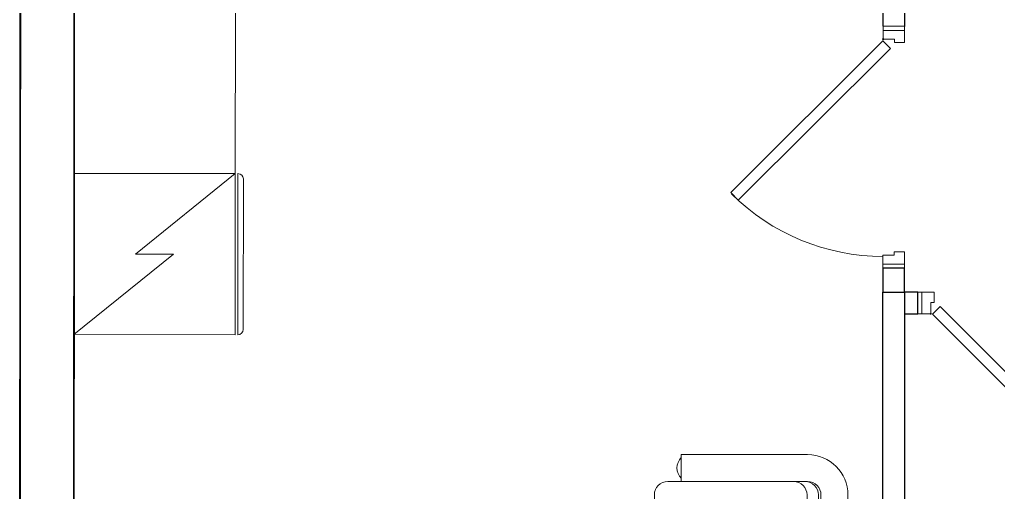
# Model space of a CAD drawing. Header units: millimetres. Extents: x 0 to 145404, y 0 to 194550.
# Drawn here: x 54416 to 58057, y 168706 to 170467 of the extents above; entities that cross this region are included whole.
import ezdxf

# ---------------------------------------------------------------- set-up
doc = ezdxf.new("R2010")
doc.units = ezdxf.units.MM
for name, color, linetype, lineweight in [('АР - Двери', 126, 'Continuous', 9), ('АР - Монолит', 56, 'Continuous', 30), ('АР - Обор. - Холодильник', 42, 'Continuous', 9), ('АР - Оборуд', 252, 'Continuous', 0), ('АР - Перегородки 80', 32, 'Continuous', 30)]:
    doc.layers.add(name, color=color, linetype=linetype, lineweight=lineweight)
doc.layers.add('АР - мебель', color=7, linetype='Continuous', lineweight=9, true_color=0x787878)

# ---------------------------------------------------------------- blocks, each defined once
blk = doc.blocks.new('Квартира 3К 10700 тип 1 перекидная')
at = {"layer": 'АР - Монолит'}
blk.add_lwpolyline([(1490, -5950), (1290, -5950), (1290, 200), (1490, 200)], close=True, dxfattribs=at)
blk = doc.blocks.new('*U206')
at = {"ltscale": 100}
for p, q in [((15, 37.5), (15, -42.5)), ((46, 37.5), (15, 37.5)), ((852, -4.5), (852, 37.5)), ((852, 37.5), (885, 37.5)), ((885, 37.5), (885, -42.5)), ((48, -4.5), (48, 35.5)), ((60, -4.5), (48, -4.5)), ((60, -42.5), (60, -4.5)), ((840, -42.5), (840, -4.5)), ((840, -4.5), (852, -4.5)), ((15, -42.5), (60, -42.5)), ((885, -42.5), (840, -42.5))]:
    blk.add_line(p, q, dxfattribs=at)
for points in [[(54.4, 38.9), (82.7, 10.6), (648, 575.9), (619.7, 604.2)], [(15, -42.5), (0, -42.5), (0, 37.5), (15, 37.5)], [(885, -42.5), (900, -42.5), (900, 37.5), (885, 37.5)]]:
    blk.add_lwpolyline(points, close=True, dxfattribs=at)
blk.add_circle((48, 37.5), 2, dxfattribs=at)
blk.add_arc((56.7, 37.5), 800, 0, 44.865, dxfattribs=at)
blk = doc.blocks.new('ММ96 720х1850')
for p, q in [((-775, 0), (775, 0)), ((-775, -100), (775, -100)), ((-775, -109.7), (775, -109.7)), ((-925, -150), (-925, -620)), ((-825, -150), (-825, -670)), ((-775, -152), (-325, -152)), ((-225, -152), (225, -152)), ((325, -152), (775, -152)), ((825, -150), (825, -670)), ((925, -150), (925, -620)), ((-275, -202), (-275, -670)), ((275, -202), (275, -670)), ((-825, -620), (-925, -620)), ((825, -620), (925, -620)), ((-775, -720), (-325, -720)), ((-225, -720), (225, -720)), ((325, -720), (775, -720))]:
    blk.add_line(p, q)
for centre, radius, start, end in [((-775, -150), 150, 90, 180), ((775, -150), 150, 0, 90), ((-775, -150), 50, 90, 180), ((775, -150), 50, 0, 90), ((-775, -159.7), 50, 90, 180), ((775, -159.7), 50, 0, 90), ((-775, -202), 50, 90, 180), ((-325, -202), 50, 0, 90), ((-225, -202), 50, 90, 180), ((225, -202), 50, 0, 90), ((325, -202), 50, 90, 180), ((775, -202), 50, 0, 90), ((-875.2, -582), 54, 224.7072, 315.2928), ((875.2, -582), 54, 224.7072, 315.2928), ((-775, -670), 50, 180, 270), ((-325, -670), 50, 270, 0), ((-225, -670), 50, 180, 270), ((225, -670), 50, 270, 0), ((325, -670), 50, 180, 270), ((775, -670), 50, 270, 0)]:
    blk.add_arc(centre, radius, start, end)
blk = doc.blocks.new('холодильник')
at = {"layer": 'АР - Обор. - Холодильник'}
for p, q in [((0, 300), (0, -300)), ((600, 300), (0, 300)), ((600, -300), (600, 300)), ((610, 300), (610, -300)), ((610, 300), (610, 300)), ((630, -280), (630, 280)), ((0, -300), (600, -300)), ((610, -300), (610, -300))]:
    blk.add_line(p, q, dxfattribs=at)
blk.add_lwpolyline([(600, 300), (229.3, 0), (370.7, 0), (0, -300)], dxfattribs=at)
for centre, start, end in [((610, 280), 0, 90), ((610, -280), 270, 0)]:
    blk.add_arc(centre, 20, start, end, dxfattribs=at)
blk = doc.blocks.new('Квартира 1К 6300 тип 38-1')
at = {"layer": 'АР - Монолит'}
blk.add_lwpolyline([(6500, -620), (6300, -620), (6300, -6150), (6500, -6150)], close=True, dxfattribs=at)
at = {"layer": 'АР - Оборуд'}
blk.add_lwpolyline([(6300, -2020), (5700, -2020), (5700, -2620), (6300, -2620)], close=True, dxfattribs=at)
at = {"layer": 'АР - Перегородки 80'}
for points in [[(3210, -2070), (3290, -2070), (3290, -1940), (3210, -1940)], [(3290, -3060), (3210, -3060), (3210, -2970), (3290, -2970)], [(3210, -3140), (3160, -3140), (3160, -3060), (3210, -3060)], [(3210, -6150), (3290, -6150), (3290, -3060), (3210, -3060)]]:
    blk.add_lwpolyline(points, close=True, dxfattribs=at)
at = {"layer": 'АР - Двери'}
for p, rotation in [((3252.5, -2070), 270.0000000000001), ((3160, -3102.5), 180)]:
    blk.add_blockref('*U206', p, dxfattribs=dict(at, rotation=rotation))
at = {"layer": 'АР - мебель', "xscale": -1, "rotation": 90}
blk.add_blockref('ММ96 720х1850', (3420, -4590), dxfattribs=at)
at = {"layer": 'АР - Оборуд', "extrusion": (0, 0, -1), "zscale": -1}
blk.add_blockref('холодильник', (-6300, -2920), dxfattribs=at)
blk = doc.blocks.new('H_Section_2')
at = {"rotation": 56.96711930257281}
for name, p in [('Квартира 3К 10700 тип 1 перекидная', (4441.6, -8541.9, 0)), ('Квартира 1К 6300 тип 38-1', (1542.8, -12633.1, 0))]:
    blk.add_blockref(name, p, dxfattribs=at)

msp = doc.modelspace()

# ---------------------------------------------------------------- block references
at = {"xscale": -1, "rotation": 56.92792192093123}
msp.add_blockref('H_Section_2', (51175.5, 180696.1), dxfattribs=at)

doc.saveas('drawing.dxf')
